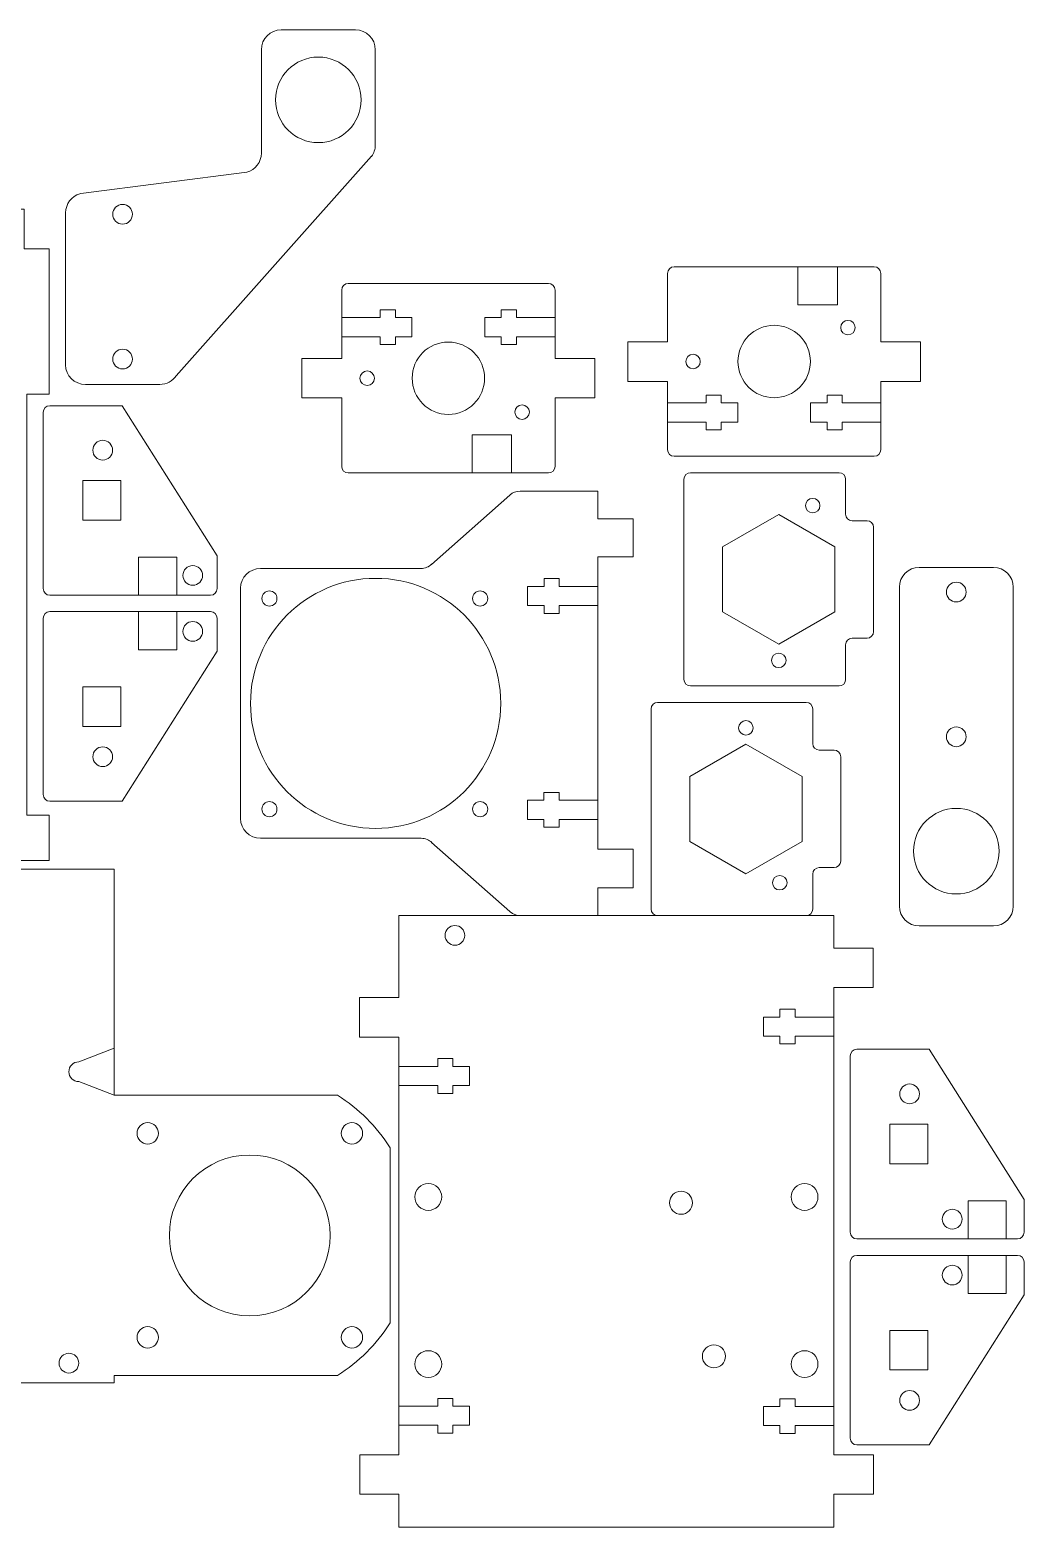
# Model space of a CAD drawing. Header units: inches. Extents: x -130 to 336, y 27 to 301.
# Drawn here: x 184.9 to 335.9, y 27.1 to 254.6 of the extents above; entities that cross this region are included whole.
import ezdxf

# ---------------------------------------------------------------- set-up
doc = ezdxf.new("R2010")
doc.units = ezdxf.units.IN
doc.header["$MEASUREMENT"] = 0
doc.layers.add('LAYER_1', color=7, linetype='Continuous')
doc.layers.add('LAYER_1_0', color=7, linetype='Continuous')

msp = doc.modelspace()

# ---------------------------------------------------------------- linework, layer by layer
at = {"layer": 'LAYER_1', "color": 7, "lineweight": 5}
for points, knots in [([(190.34, 203.77), (190.34, 203.77), (190.34, 226.86), (190.34, 226.86), (190.34, 228.23), (191.26, 229.38), (192.51, 229.74), (192.51, 229.74), (192.63, 229.77), (192.63, 229.77), (192.63, 229.77), (217.89, 233.03), (217.89, 233.03), (217.89, 233.03), (217.89, 233.03), (217.89, 233.03), (219.16, 233.38), (220.08, 234.54), (220.08, 235.92), (220.08, 235.92), (220.08, 251.65), (220.08, 251.65), (220.08, 253.31), (221.42, 254.65), (223.08, 254.65), (223.08, 254.65), (234.38, 254.65), (234.38, 254.65), (236.03, 254.65), (237.38, 253.31), (237.38, 251.65), (237.38, 251.65), (237.38, 237.17), (237.38, 237.17), (237.38, 236.51), (237.17, 235.91), (236.81, 235.42), (236.81, 235.42), (236.83, 235.45), (236.83, 235.45), (236.83, 235.45), (207.14, 202.11), (207.14, 202.11), (207.14, 202.11), (207.14, 202.11), (207.14, 202.11), (206.6, 201.3), (205.68, 200.77), (204.64, 200.77), (204.64, 200.77), (193.34, 200.77), (193.34, 200.77), (191.69, 200.77), (190.34, 202.11), (190.34, 203.77)], [0, 0, 0, 0, 1, 1, 1, 2, 2, 2, 3, 3, 3, 4, 4, 4, 5, 5, 5, 6, 6, 6, 7, 7, 7, 8, 8, 8, 9, 9, 9, 10, 10, 10, 11, 11, 11, 12, 12, 12, 13, 13, 13, 14, 14, 14, 15, 15, 15, 16, 16, 16, 17, 17, 17, 18, 18, 18, 18]), ([(187.84, 128.45), (187.84, 128.45), (145.15, 128.45), (145.15, 128.45), (145.15, 128.45), (145.15, 221.37), (145.15, 221.37), (145.15, 221.37), (145.15, 221.37), (145.15, 221.37), (145.15, 221.37), (145.15, 221.37), (145.15, 221.37), (145.15, 221.37), (145.15, 221.37), (145.15, 221.37), (145.15, 221.37), (145.15, 221.37), (145.15, 221.37), (145.15, 221.37), (160.25, 221.37), (160.25, 221.37), (160.25, 221.37), (160.25, 227.37), (160.25, 227.37), (160.25, 227.37), (166.25, 227.37), (166.25, 227.37), (166.25, 227.37), (166.25, 221.37), (166.25, 221.37), (166.25, 221.37), (178.03, 221.37), (178.03, 221.37), (178.03, 221.37), (178.03, 221.41), (178.03, 221.41), (178.03, 221.41), (178.03, 227.41), (178.03, 227.41), (178.03, 227.41), (184.03, 227.41), (184.03, 227.41), (184.03, 227.41), (184.03, 221.37), (184.03, 221.37), (184.03, 221.37), (187.84, 221.37), (187.84, 221.37), (187.84, 221.37), (187.84, 199.32), (187.84, 199.32), (187.84, 199.32), (184.45, 199.32), (184.45, 199.32), (184.45, 199.32), (184.45, 135.32), (184.45, 135.32), (184.45, 135.32), (187.84, 135.32), (187.84, 135.32), (187.84, 135.32), (187.84, 128.45), (187.84, 128.45)], [0, 0, 0, 0, 1, 1, 1, 2, 2, 2, 3, 3, 3, 4, 4, 4, 5, 5, 5, 6, 6, 6, 7, 7, 7, 8, 8, 8, 9, 9, 9, 10, 10, 10, 11, 11, 11, 12, 12, 12, 13, 13, 13, 14, 14, 14, 15, 15, 15, 16, 16, 16, 17, 17, 17, 18, 18, 18, 19, 19, 19, 20, 20, 20, 21, 21, 21, 21]), ([(186.95, 169.75), (186.95, 169.19), (187.4, 168.75), (187.95, 168.75), (187.95, 168.75), (212.36, 168.75), (212.36, 168.75), (212.91, 168.75), (213.36, 169.19), (213.36, 169.75), (213.36, 169.75), (213.36, 174.75), (213.36, 174.75), (213.36, 174.75), (198.95, 197.55), (198.95, 197.55), (198.95, 197.55), (187.95, 197.55), (187.95, 197.55), (187.4, 197.55), (186.95, 197.1), (186.95, 196.55), (186.95, 196.55), (186.95, 169.75), (186.95, 169.75)], [0, 0, 0, 0, 1, 1, 1, 2, 2, 2, 3, 3, 3, 4, 4, 4, 5, 5, 5, 6, 6, 6, 7, 7, 7, 8, 8, 8, 8]), ([(319.98, 118.48), (319.98, 118.48), (331.28, 118.48), (331.28, 118.48), (332.93, 118.48), (334.28, 119.82), (334.28, 121.48), (334.28, 121.48), (334.28, 169.98), (334.28, 169.98), (334.28, 171.64), (332.93, 172.98), (331.28, 172.98), (331.28, 172.98), (319.98, 172.98), (319.98, 172.98), (318.32, 172.98), (316.98, 171.64), (316.98, 169.98), (316.98, 169.98), (316.98, 121.48), (316.98, 121.48), (316.98, 119.82), (318.32, 118.48), (319.98, 118.48)], [0, 0, 0, 0, 1, 1, 1, 2, 2, 2, 3, 3, 3, 4, 4, 4, 5, 5, 5, 6, 6, 6, 7, 7, 7, 8, 8, 8, 8]), ([(186.95, 138.44), (186.95, 138.44), (186.95, 165.25), (186.95, 165.25), (186.95, 165.8), (187.4, 166.25), (187.95, 166.25), (187.95, 166.25), (212.36, 166.25), (212.36, 166.25), (212.91, 166.25), (213.36, 165.8), (213.36, 165.25), (213.36, 165.25), (213.36, 160.25), (213.36, 160.25), (213.36, 160.25), (198.95, 137.44), (198.95, 137.44), (198.95, 137.44), (187.95, 137.44), (187.95, 137.44), (187.4, 137.44), (186.95, 137.89), (186.95, 138.44)], [0, 0, 0, 0, 1, 1, 1, 2, 2, 2, 3, 3, 3, 4, 4, 4, 5, 5, 5, 6, 6, 6, 7, 7, 7, 8, 8, 8, 8])]:
    msp.add_open_spline(points, degree=3, knots=knots, dxfattribs=at)
at = {"layer": 'LAYER_1', "color": 1, "lineweight": 5}
for points in [[(235.23, 244.02), (235.23, 247.61), (232.32, 250.52), (228.73, 250.52), (225.14, 250.52), (222.23, 247.61), (222.23, 244.02), (222.23, 240.43), (225.14, 237.52), (228.73, 237.52), (232.32, 237.52), (235.23, 240.43), (235.23, 244.02)], [(200.49, 226.64), (200.49, 227.47), (199.82, 228.14), (198.99, 228.14), (198.16, 228.14), (197.49, 227.47), (197.49, 226.64), (197.49, 225.81), (198.16, 225.14), (198.99, 225.14), (199.82, 225.14), (200.49, 225.81), (200.49, 226.64)], [(200.49, 204.64), (200.49, 205.47), (199.82, 206.14), (198.99, 206.14), (198.16, 206.14), (197.49, 205.47), (197.49, 204.64), (197.49, 203.81), (198.16, 203.14), (198.99, 203.14), (199.82, 203.14), (200.49, 203.81), (200.49, 204.64)], [(327.13, 169.23), (327.13, 170.06), (326.46, 170.73), (325.63, 170.73), (324.8, 170.73), (324.13, 170.06), (324.13, 169.23), (324.13, 168.4), (324.8, 167.73), (325.63, 167.73), (326.46, 167.73), (327.13, 168.4), (327.13, 169.23)], [(327.13, 147.23), (327.13, 148.06), (326.46, 148.73), (325.63, 148.73), (324.8, 148.73), (324.13, 148.06), (324.13, 147.23), (324.13, 146.4), (324.8, 145.73), (325.63, 145.73), (326.46, 145.73), (327.13, 146.4), (327.13, 147.23)], [(332.13, 129.85), (332.13, 133.44), (329.22, 136.35), (325.63, 136.35), (322.04, 136.35), (319.13, 133.44), (319.13, 129.85), (319.13, 126.26), (322.04, 123.35), (325.63, 123.35), (329.22, 123.35), (332.13, 126.26), (332.13, 129.85)]]:
    msp.add_open_spline(points, degree=3, knots=[0, 0, 0, 0, 1, 1, 1, 2, 2, 2, 3, 3, 3, 4, 4, 4, 4], dxfattribs=at)
at = {"layer": 'LAYER_1_0', "color": 1, "lineweight": 5}
for points in [[(307.58, 218.66), (307.58, 212.86), (301.58, 212.86), (301.58, 218.66)], [(232.28, 208.03), (238.13, 208.03), (238.13, 206.83), (240.43, 206.83), (240.43, 208.03), (242.93, 208.03), (242.93, 210.93), (240.43, 210.93), (240.43, 212.13), (238.13, 212.13), (238.13, 210.93), (232.28, 210.93)], [(264.68, 208.03), (258.82, 208.03), (258.82, 206.83), (256.52, 206.83), (256.52, 208.03), (254.02, 208.03), (254.02, 210.93), (256.52, 210.93), (256.52, 212.13), (258.82, 212.13), (258.82, 210.93), (264.68, 210.93)], [(281.77, 197.96), (287.62, 197.96), (287.62, 199.16), (289.93, 199.16), (289.93, 197.96), (292.43, 197.96), (292.43, 195.06), (289.93, 195.06), (289.93, 193.86), (287.62, 193.86), (287.62, 195.06), (281.77, 195.06)], [(314.17, 197.96), (308.31, 197.96), (308.31, 199.16), (306.01, 199.16), (306.01, 197.96), (303.51, 197.96), (303.51, 195.06), (306.01, 195.06), (306.01, 193.86), (308.31, 193.86), (308.31, 195.06), (314.17, 195.06)], [(258.09, 187.32), (258.09, 193.12), (252.09, 193.12), (252.09, 187.32)], [(192.97, 180.17), (192.97, 186.17), (198.72, 186.17), (198.72, 180.17), (192.97, 180.17)], [(298.67, 181.01), (307.2, 176.09), (307.2, 166.24), (298.67, 161.31), (290.14, 166.24), (290.14, 176.09), (298.67, 181.01)], [(207.23, 168.75), (207.23, 174.55), (201.43, 174.55), (201.43, 168.75)], [(271.18, 167.16), (265.32, 167.16), (265.32, 165.97), (263.02, 165.97), (263.02, 167.16), (260.52, 167.16), (260.52, 170.07), (263.02, 170.07), (263.02, 171.27), (265.32, 171.27), (265.32, 170.07), (271.18, 170.07)], [(207.23, 166.25), (207.23, 160.45), (201.43, 160.45), (201.43, 166.25)], [(192.97, 154.82), (192.97, 148.82), (198.72, 148.82), (198.72, 154.82), (192.97, 154.82)], [(293.67, 126.41), (302.2, 131.34), (302.2, 141.19), (293.67, 146.11), (285.14, 141.19), (285.14, 131.34), (293.67, 126.41)], [(271.16, 134.67), (265.3, 134.67), (265.3, 133.48), (263, 133.48), (263, 134.67), (260.5, 134.67), (260.5, 137.58), (263, 137.58), (263, 138.78), (265.3, 138.78), (265.3, 137.58), (271.16, 137.58)], [(307.01, 104.65), (301.15, 104.65), (301.15, 105.85), (298.85, 105.85), (298.85, 104.65), (296.35, 104.65), (296.35, 101.75), (298.85, 101.75), (298.85, 100.55), (301.15, 100.55), (301.15, 101.75), (307.01, 101.75)], [(241.01, 97.15), (246.87, 97.15), (246.87, 98.35), (249.17, 98.35), (249.17, 97.15), (251.67, 97.15), (251.67, 94.25), (249.17, 94.25), (249.17, 93.05), (246.87, 93.05), (246.87, 94.25), (241.01, 94.25)], [(315.54, 82.35), (315.54, 88.35), (321.29, 88.35), (321.29, 82.35), (315.54, 82.35)], [(327.43, 70.93), (327.43, 76.73), (333.23, 76.73), (333.23, 70.93)], [(327.43, 68.43), (327.43, 62.63), (333.23, 62.63), (333.23, 68.43)], [(315.54, 57.01), (315.54, 51.01), (321.29, 51.01), (321.29, 57.01), (315.54, 57.01)], [(241.01, 42.6), (246.87, 42.6), (246.87, 41.4), (249.17, 41.4), (249.17, 42.6), (251.67, 42.6), (251.67, 45.5), (249.17, 45.5), (249.17, 46.7), (246.87, 46.7), (246.87, 45.5), (241.01, 45.5)], [(307.01, 42.55), (301.15, 42.55), (301.15, 41.35), (298.85, 41.35), (298.85, 42.55), (296.35, 42.55), (296.35, 45.45), (298.85, 45.45), (298.85, 46.65), (301.15, 46.65), (301.15, 45.45), (307.01, 45.45)]]:
    msp.add_lwpolyline(points, dxfattribs=at)
at = {"layer": 'LAYER_1_0', "color": 7, "lineweight": 5}
msp.add_lwpolyline([(240.97, 101.61), (234.97, 101.61), (234.97, 107.61), (240.97, 107.61), (240.97, 120.06), (307.01, 120.06), (307.01, 115.11), (313.01, 115.11), (313.01, 109.11), (307.01, 109.11), (307.01, 38.14), (313.06, 38.14), (313.06, 32.14), (307.01, 32.14), (307.01, 27.14), (240.97, 27.14), (240.97, 32.14), (235.01, 32.14), (235.01, 38.14), (240.97, 38.14), (240.97, 101.61)], dxfattribs=at)
for points, knots in [([(275.72, 207.24), (275.72, 207.24), (275.72, 201.24), (275.72, 201.24), (275.72, 201.24), (281.77, 201.24), (281.77, 201.24), (281.77, 201.24), (281.77, 190.86), (281.77, 190.86), (281.77, 190.31), (282.22, 189.86), (282.77, 189.86), (282.77, 189.86), (313.17, 189.86), (313.17, 189.86), (313.72, 189.86), (314.17, 190.31), (314.17, 190.86), (314.17, 190.86), (314.17, 201.24), (314.17, 201.24), (314.17, 201.24), (320.21, 201.24), (320.21, 201.24), (320.21, 201.24), (320.21, 207.24), (320.21, 207.24), (320.21, 207.24), (314.17, 207.24), (314.17, 207.24), (314.17, 207.24), (314.17, 217.66), (314.17, 217.66), (314.17, 218.22), (313.72, 218.66), (313.17, 218.66), (313.17, 218.66), (282.77, 218.66), (282.77, 218.66), (282.22, 218.66), (281.77, 218.22), (281.77, 217.66), (281.77, 217.66), (281.77, 207.24), (281.77, 207.24), (281.77, 207.24), (275.72, 207.24), (275.72, 207.24)], [0, 0, 0, 0, 1, 1, 1, 2, 2, 2, 3, 3, 3, 4, 4, 4, 5, 5, 5, 6, 6, 6, 7, 7, 7, 8, 8, 8, 9, 9, 9, 10, 10, 10, 11, 11, 11, 12, 12, 12, 13, 13, 13, 14, 14, 14, 15, 15, 15, 16, 16, 16, 16]), ([(270.72, 204.74), (270.72, 204.74), (264.68, 204.74), (264.68, 204.74), (264.68, 204.74), (264.68, 215.12), (264.68, 215.12), (264.68, 215.68), (264.23, 216.12), (263.68, 216.12), (263.68, 216.12), (233.28, 216.12), (233.28, 216.12), (232.72, 216.12), (232.28, 215.68), (232.28, 215.12), (232.28, 215.12), (232.28, 204.74), (232.28, 204.74), (232.28, 204.74), (226.23, 204.74), (226.23, 204.74), (226.23, 204.74), (226.23, 198.74), (226.23, 198.74), (226.23, 198.74), (232.28, 198.74), (232.28, 198.74), (232.28, 198.74), (232.28, 188.32), (232.28, 188.32), (232.28, 187.77), (232.72, 187.32), (233.28, 187.32), (233.28, 187.32), (263.68, 187.32), (263.68, 187.32), (264.23, 187.32), (264.68, 187.77), (264.68, 188.32), (264.68, 188.32), (264.68, 198.74), (264.68, 198.74), (264.68, 198.74), (270.72, 198.74), (270.72, 198.74), (270.72, 198.74), (270.72, 204.74), (270.72, 204.74)], [0, 0, 0, 0, 1, 1, 1, 2, 2, 2, 3, 3, 3, 4, 4, 4, 5, 5, 5, 6, 6, 6, 7, 7, 7, 8, 8, 8, 9, 9, 9, 10, 10, 10, 11, 11, 11, 12, 12, 12, 13, 13, 13, 14, 14, 14, 15, 15, 15, 16, 16, 16, 16]), ([(285.27, 154.96), (285.27, 154.96), (307.82, 154.96), (307.82, 154.96), (308.37, 154.96), (308.82, 155.41), (308.82, 155.96), (308.82, 155.96), (308.82, 161.21), (308.82, 161.21), (308.82, 161.76), (309.27, 162.21), (309.82, 162.21), (309.82, 162.21), (309.8, 162.21), (309.8, 162.21), (309.8, 162.21), (312.07, 162.21), (312.07, 162.21), (312.62, 162.21), (313.07, 162.66), (313.07, 163.21), (313.07, 163.21), (313.07, 179.07), (313.07, 179.07), (313.07, 179.62), (312.62, 180.07), (312.07, 180.07), (312.07, 180.07), (309.8, 180.07), (309.8, 180.07), (309.8, 180.07), (309.82, 180.07), (309.82, 180.07), (309.27, 180.07), (308.82, 180.51), (308.82, 181.07), (308.82, 181.07), (308.82, 186.36), (308.82, 186.36), (308.82, 186.91), (308.37, 187.36), (307.82, 187.36), (307.82, 187.36), (285.27, 187.36), (285.27, 187.36), (284.72, 187.36), (284.27, 186.91), (284.27, 186.36), (284.27, 186.36), (284.27, 155.96), (284.27, 155.96), (284.27, 155.41), (284.72, 154.96), (285.27, 154.96)], [0, 0, 0, 0, 1, 1, 1, 2, 2, 2, 3, 3, 3, 4, 4, 4, 5, 5, 5, 6, 6, 6, 7, 7, 7, 8, 8, 8, 9, 9, 9, 10, 10, 10, 11, 11, 11, 12, 12, 12, 13, 13, 13, 14, 14, 14, 15, 15, 15, 16, 16, 16, 17, 17, 17, 18, 18, 18, 18]), ([(259.41, 120.06), (258.83, 120.06), (258.3, 120.27), (257.89, 120.62), (257.89, 120.62), (257.84, 120.66), (257.84, 120.66), (257.84, 120.66), (245.94, 131.19), (245.94, 131.19), (245.94, 131.19), (245.97, 131.16), (245.97, 131.16), (245.55, 131.56), (244.98, 131.81), (244.35, 131.81), (244.35, 131.81), (219.92, 131.81), (219.92, 131.81), (218.27, 131.81), (216.92, 133.16), (216.92, 134.81), (216.92, 134.81), (216.92, 169.81), (216.92, 169.81), (216.92, 171.47), (218.27, 172.81), (219.92, 172.81), (219.92, 172.81), (244.31, 172.81), (244.31, 172.81), (244.94, 172.81), (245.51, 173.06), (245.94, 173.47), (245.94, 173.47), (245.9, 173.44), (245.9, 173.44), (245.9, 173.44), (257.81, 183.97), (257.81, 183.97), (257.81, 183.97), (257.85, 184), (257.85, 184), (258.26, 184.35), (258.79, 184.56), (259.37, 184.56), (259.37, 184.56), (259.41, 184.56), (259.41, 184.56), (259.41, 184.56), (271.16, 184.56), (271.16, 184.56), (271.16, 184.56), (271.16, 180.34), (271.16, 180.34), (271.16, 180.34), (276.55, 180.34), (276.55, 180.34), (276.55, 180.34), (276.55, 174.58), (276.55, 174.58), (276.55, 174.58), (271.18, 174.58), (271.18, 174.58), (271.18, 174.58), (271.16, 130.16), (271.16, 130.16), (271.16, 130.16), (276.55, 130.16), (276.55, 130.16), (276.55, 130.16), (276.55, 124.28), (276.55, 124.28), (276.55, 124.28), (271.16, 124.28), (271.16, 124.28), (271.16, 124.28), (271.16, 120.06), (271.16, 120.06)], [0, 0, 0, 0, 1, 1, 1, 2, 2, 2, 3, 3, 3, 4, 4, 4, 5, 5, 5, 6, 6, 6, 7, 7, 7, 8, 8, 8, 9, 9, 9, 10, 10, 10, 11, 11, 11, 12, 12, 12, 13, 13, 13, 14, 14, 14, 15, 15, 15, 16, 16, 16, 17, 17, 17, 18, 18, 18, 19, 19, 19, 20, 20, 20, 21, 21, 21, 22, 22, 22, 23, 23, 23, 24, 24, 24, 25, 25, 25, 26, 26, 26, 26]), ([(302.82, 120.06), (303.37, 120.06), (303.82, 120.51), (303.82, 121.06), (303.82, 121.06), (303.82, 126.36), (303.82, 126.36), (303.82, 126.91), (304.27, 127.36), (304.82, 127.36), (304.82, 127.36), (304.8, 127.36), (304.8, 127.36), (304.8, 127.36), (307.07, 127.36), (307.07, 127.36), (307.62, 127.36), (308.07, 127.8), (308.07, 128.35), (308.07, 128.35), (308.07, 144.21), (308.07, 144.21), (308.07, 144.76), (307.62, 145.21), (307.07, 145.21), (307.07, 145.21), (304.8, 145.21), (304.8, 145.21), (304.8, 145.21), (304.82, 145.21), (304.82, 145.21), (304.27, 145.21), (303.82, 145.66), (303.82, 146.21), (303.82, 146.21), (303.82, 151.46), (303.82, 151.46), (303.82, 152.01), (303.37, 152.46), (302.82, 152.46), (302.82, 152.46), (280.27, 152.46), (280.27, 152.46), (279.72, 152.46), (279.27, 152.01), (279.27, 151.46), (279.27, 151.46), (279.27, 121.06), (279.27, 121.06), (279.27, 120.51), (279.72, 120.06), (280.27, 120.06)], [0, 0, 0, 0, 1, 1, 1, 2, 2, 2, 3, 3, 3, 4, 4, 4, 5, 5, 5, 6, 6, 6, 7, 7, 7, 8, 8, 8, 9, 9, 9, 10, 10, 10, 11, 11, 11, 12, 12, 12, 13, 13, 13, 14, 14, 14, 15, 15, 15, 16, 16, 16, 17, 17, 17, 17]), ([(155.01, 127.1), (155.01, 127.1), (155.01, 49.05), (155.01, 49.05), (155.01, 49.05), (197.72, 49.05), (197.72, 49.05), (197.72, 49.05), (197.72, 50.18), (197.72, 50.18), (197.72, 50.18), (231.63, 50.18), (231.63, 50.18), (231.63, 50.18), (231.63, 50.18), (231.63, 50.18), (231.63, 50.18), (231.63, 50.18), (231.63, 50.18), (234.86, 52.2), (237.6, 54.93), (239.62, 58.16), (239.62, 58.16), (239.62, 58.16), (239.62, 58.16), (239.62, 58.16), (239.62, 58.16), (239.62, 58.16), (239.62, 58.16), (239.62, 84.78), (239.62, 84.78), (237.6, 88.01), (234.86, 90.74), (231.63, 92.76), (231.63, 92.76), (197.72, 92.76), (197.72, 92.76), (197.72, 92.76), (197.72, 127.1), (197.72, 127.1), (197.72, 127.1), (155.01, 127.1), (155.01, 127.1)], [0, 0, 0, 0, 1, 1, 1, 2, 2, 2, 3, 3, 3, 4, 4, 4, 5, 5, 5, 6, 6, 6, 7, 7, 7, 8, 8, 8, 9, 9, 9, 10, 10, 10, 11, 11, 11, 12, 12, 12, 13, 13, 13, 14, 14, 14, 14]), ([(309.51, 71.93), (309.51, 71.38), (309.96, 70.93), (310.51, 70.93), (310.51, 70.93), (334.92, 70.93), (334.92, 70.93), (335.47, 70.93), (335.92, 71.38), (335.92, 71.93), (335.92, 71.93), (335.92, 76.93), (335.92, 76.93), (335.92, 76.93), (321.51, 99.74), (321.51, 99.74), (321.51, 99.74), (310.51, 99.74), (310.51, 99.74), (309.96, 99.74), (309.51, 99.29), (309.51, 98.74), (309.51, 98.74), (309.51, 71.93), (309.51, 71.93)], [0, 0, 0, 0, 1, 1, 1, 2, 2, 2, 3, 3, 3, 4, 4, 4, 5, 5, 5, 6, 6, 6, 7, 7, 7, 8, 8, 8, 8]), ([(309.51, 40.63), (309.51, 40.63), (309.51, 67.43), (309.51, 67.43), (309.51, 67.98), (309.96, 68.43), (310.51, 68.43), (310.51, 68.43), (334.92, 68.43), (334.92, 68.43), (335.47, 68.43), (335.92, 67.98), (335.92, 67.43), (335.92, 67.43), (335.92, 62.43), (335.92, 62.43), (335.92, 62.43), (321.51, 39.63), (321.51, 39.63), (321.51, 39.63), (310.51, 39.63), (310.51, 39.63), (309.96, 39.63), (309.51, 40.08), (309.51, 40.63)], [0, 0, 0, 0, 1, 1, 1, 2, 2, 2, 3, 3, 3, 4, 4, 4, 5, 5, 5, 6, 6, 6, 7, 7, 7, 8, 8, 8, 8])]:
    msp.add_open_spline(points, degree=3, knots=knots, dxfattribs=at)
at = {"layer": 'LAYER_1_0', "color": 1, "lineweight": 5}
for points in [[(303.47, 204.26), (303.47, 207.3), (301.01, 209.76), (297.97, 209.76), (294.93, 209.76), (292.47, 207.3), (292.47, 204.26), (292.47, 201.22), (294.93, 198.76), (297.97, 198.76), (301.01, 198.76), (303.47, 201.22), (303.47, 204.26)], [(310.27, 209.41), (310.27, 210.02), (309.78, 210.51), (309.17, 210.51), (308.56, 210.51), (308.07, 210.02), (308.07, 209.41), (308.07, 208.81), (308.56, 208.31), (309.17, 208.31), (309.78, 208.31), (310.27, 208.81), (310.27, 209.41)], [(253.98, 201.72), (253.98, 204.76), (251.51, 207.22), (248.48, 207.22), (245.44, 207.22), (242.98, 204.76), (242.98, 201.72), (242.98, 198.69), (245.44, 196.22), (248.48, 196.22), (251.51, 196.22), (253.98, 198.69), (253.98, 201.72)], [(286.74, 204.26), (286.74, 204.87), (286.25, 205.36), (285.64, 205.36), (285.03, 205.36), (284.54, 204.87), (284.54, 204.26), (284.54, 203.65), (285.03, 203.16), (285.64, 203.16), (286.25, 203.16), (286.74, 203.65), (286.74, 204.26)], [(237.25, 201.72), (237.25, 202.33), (236.76, 202.82), (236.15, 202.82), (235.54, 202.82), (235.05, 202.33), (235.05, 201.72), (235.05, 201.12), (235.54, 200.62), (236.15, 200.62), (236.76, 200.62), (237.25, 201.12), (237.25, 201.72)], [(260.78, 196.57), (260.78, 197.18), (260.28, 197.67), (259.68, 197.67), (259.07, 197.67), (258.58, 197.18), (258.58, 196.57), (258.58, 195.96), (259.07, 195.47), (259.68, 195.47), (260.28, 195.47), (260.78, 195.96), (260.78, 196.57)], [(197.48, 190.79), (197.48, 191.61), (196.81, 192.29), (195.98, 192.29), (195.15, 192.29), (194.48, 191.61), (194.48, 190.79), (194.48, 189.96), (195.15, 189.29), (195.98, 189.29), (196.81, 189.29), (197.48, 189.96), (197.48, 190.79)], [(304.92, 182.36), (304.92, 182.97), (304.43, 183.46), (303.82, 183.46), (303.21, 183.46), (302.72, 182.97), (302.72, 182.36), (302.72, 181.75), (303.21, 181.26), (303.82, 181.26), (304.43, 181.26), (304.92, 181.75), (304.92, 182.36)], [(211.16, 171.75), (211.16, 172.57), (210.49, 173.25), (209.66, 173.25), (208.83, 173.25), (208.16, 172.57), (208.16, 171.75), (208.16, 170.92), (208.83, 170.25), (209.66, 170.25), (210.49, 170.25), (211.16, 170.92), (211.16, 171.75)], [(256.43, 152.31), (256.43, 162.81), (247.92, 171.31), (237.42, 171.31), (226.93, 171.31), (218.43, 162.81), (218.43, 152.31), (218.43, 141.82), (226.93, 133.31), (237.42, 133.31), (247.92, 133.31), (256.43, 141.82), (256.43, 152.31)], [(222.45, 168.25), (222.45, 168.88), (221.93, 169.4), (221.3, 169.4), (220.66, 169.4), (220.15, 168.88), (220.15, 168.25), (220.15, 167.61), (220.66, 167.1), (221.3, 167.1), (221.93, 167.1), (222.45, 167.61), (222.45, 168.25)], [(254.45, 168.25), (254.45, 168.88), (253.93, 169.4), (253.3, 169.4), (252.66, 169.4), (252.15, 168.88), (252.15, 168.25), (252.15, 167.61), (252.66, 167.1), (253.3, 167.1), (253.93, 167.1), (254.45, 167.61), (254.45, 168.25)], [(211.16, 163.25), (211.16, 164.07), (210.49, 164.75), (209.66, 164.75), (208.83, 164.75), (208.16, 164.07), (208.16, 163.25), (208.16, 162.42), (208.83, 161.75), (209.66, 161.75), (210.49, 161.75), (211.16, 162.42), (211.16, 163.25)], [(299.77, 158.84), (299.77, 159.44), (299.28, 159.94), (298.67, 159.94), (298.06, 159.94), (297.57, 159.44), (297.57, 158.84), (297.57, 158.23), (298.06, 157.74), (298.67, 157.74), (299.28, 157.74), (299.77, 158.23), (299.77, 158.84)], [(294.77, 148.59), (294.77, 149.19), (294.28, 149.69), (293.67, 149.69), (293.06, 149.69), (292.57, 149.19), (292.57, 148.59), (292.57, 147.98), (293.06, 147.49), (293.67, 147.49), (294.28, 147.49), (294.77, 147.98), (294.77, 148.59)], [(197.48, 144.21), (197.48, 145.03), (196.81, 145.71), (195.98, 145.71), (195.15, 145.71), (194.48, 145.03), (194.48, 144.21), (194.48, 143.38), (195.15, 142.71), (195.98, 142.71), (196.81, 142.71), (197.48, 143.38), (197.48, 144.21)], [(222.45, 136.24), (222.45, 136.88), (221.93, 137.39), (221.3, 137.39), (220.66, 137.39), (220.15, 136.88), (220.15, 136.24), (220.15, 135.61), (220.66, 135.09), (221.3, 135.09), (221.93, 135.09), (222.45, 135.61), (222.45, 136.24)], [(254.45, 136.24), (254.45, 136.88), (253.93, 137.39), (253.3, 137.39), (252.66, 137.39), (252.15, 136.88), (252.15, 136.24), (252.15, 135.61), (252.66, 135.09), (253.3, 135.09), (253.93, 135.09), (254.45, 135.61), (254.45, 136.24)], [(299.92, 125.06), (299.92, 125.67), (299.43, 126.16), (298.82, 126.16), (298.21, 126.16), (297.72, 125.67), (297.72, 125.06), (297.72, 124.45), (298.21, 123.96), (298.82, 123.96), (299.43, 123.96), (299.92, 124.45), (299.92, 125.06)], [(250.97, 117.06), (250.97, 117.89), (250.3, 118.56), (249.47, 118.56), (248.64, 118.56), (247.97, 117.89), (247.97, 117.06), (247.97, 116.23), (248.64, 115.56), (249.47, 115.56), (250.3, 115.56), (250.97, 116.23), (250.97, 117.06)], [(197.72, 99.91), (197.72, 99.91), (192.34, 97.83), (192.34, 97.83), (191.51, 97.83), (190.84, 97.16), (190.84, 96.33), (190.84, 95.51), (191.51, 94.83), (192.34, 94.83), (192.34, 94.83), (197.72, 92.76), (197.72, 92.76)], [(320.04, 92.97), (320.04, 93.8), (319.37, 94.47), (318.54, 94.47), (317.72, 94.47), (317.04, 93.8), (317.04, 92.97), (317.04, 92.14), (317.72, 91.47), (318.54, 91.47), (319.37, 91.47), (320.04, 92.14), (320.04, 92.97)], [(204.45, 86.97), (204.45, 87.87), (203.72, 88.6), (202.83, 88.6), (201.93, 88.6), (201.2, 87.87), (201.2, 86.97), (201.2, 86.08), (201.93, 85.35), (202.83, 85.35), (203.72, 85.35), (204.45, 86.08), (204.45, 86.97)], [(235.45, 86.97), (235.45, 87.87), (234.73, 88.6), (233.83, 88.6), (232.93, 88.6), (232.2, 87.87), (232.2, 86.97), (232.2, 86.08), (232.93, 85.35), (233.83, 85.35), (234.73, 85.35), (235.45, 86.08), (235.45, 86.97)], [(230.53, 71.46), (230.53, 78.21), (225.06, 83.68), (218.31, 83.68), (211.57, 83.68), (206.1, 78.21), (206.1, 71.46), (206.1, 64.72), (211.57, 59.25), (218.31, 59.25), (225.06, 59.25), (230.53, 64.72), (230.53, 71.46)], [(247.47, 77.31), (247.47, 78.43), (246.56, 79.34), (245.44, 79.34), (244.31, 79.34), (243.4, 78.43), (243.4, 77.31), (243.4, 76.18), (244.31, 75.27), (245.44, 75.27), (246.56, 75.27), (247.47, 76.18), (247.47, 77.31)], [(285.57, 76.42), (285.57, 77.38), (284.79, 78.17), (283.82, 78.17), (282.85, 78.17), (282.07, 77.38), (282.07, 76.42), (282.07, 75.45), (282.85, 74.67), (283.82, 74.67), (284.79, 74.67), (285.57, 75.45), (285.57, 76.42)], [(304.62, 77.31), (304.62, 78.43), (303.71, 79.34), (302.59, 79.34), (301.46, 79.34), (300.55, 78.43), (300.55, 77.31), (300.55, 76.18), (301.46, 75.27), (302.59, 75.27), (303.71, 75.27), (304.62, 76.18), (304.62, 77.31)], [(326.51, 73.93), (326.51, 74.76), (325.84, 75.43), (325.01, 75.43), (324.18, 75.43), (323.51, 74.76), (323.51, 73.93), (323.51, 73.1), (324.18, 72.43), (325.01, 72.43), (325.84, 72.43), (326.51, 73.1), (326.51, 73.93)], [(326.51, 65.43), (326.51, 66.26), (325.84, 66.93), (325.01, 66.93), (324.18, 66.93), (323.51, 66.26), (323.51, 65.43), (323.51, 64.6), (324.18, 63.93), (325.01, 63.93), (325.84, 63.93), (326.51, 64.6), (326.51, 65.43)], [(204.45, 55.97), (204.45, 56.87), (203.72, 57.6), (202.83, 57.6), (201.93, 57.6), (201.2, 56.87), (201.2, 55.97), (201.2, 55.08), (201.93, 54.35), (202.83, 54.35), (203.72, 54.35), (204.45, 55.08), (204.45, 55.97)], [(235.45, 55.97), (235.45, 56.87), (234.73, 57.6), (233.83, 57.6), (232.93, 57.6), (232.21, 56.87), (232.21, 55.97), (232.21, 55.08), (232.93, 54.35), (233.83, 54.35), (234.73, 54.35), (235.45, 55.08), (235.45, 55.97)], [(290.57, 53.09), (290.57, 54.06), (289.79, 54.84), (288.82, 54.84), (287.85, 54.84), (287.07, 54.06), (287.07, 53.09), (287.07, 52.12), (287.85, 51.34), (288.82, 51.34), (289.79, 51.34), (290.57, 52.12), (290.57, 53.09)], [(192.34, 52.05), (192.34, 52.88), (191.67, 53.55), (190.84, 53.55), (190.01, 53.55), (189.34, 52.88), (189.34, 52.05), (189.34, 51.22), (190.01, 50.55), (190.84, 50.55), (191.67, 50.55), (192.34, 51.22), (192.34, 52.05)], [(247.47, 51.91), (247.47, 53.03), (246.56, 53.94), (245.44, 53.94), (244.31, 53.94), (243.4, 53.03), (243.4, 51.91), (243.4, 50.78), (244.31, 49.87), (245.44, 49.87), (246.56, 49.87), (247.47, 50.78), (247.47, 51.91)], [(304.62, 51.91), (304.62, 53.03), (303.71, 53.94), (302.59, 53.94), (301.46, 53.94), (300.55, 53.03), (300.55, 51.91), (300.55, 50.78), (301.46, 49.87), (302.59, 49.87), (303.71, 49.87), (304.62, 50.78), (304.62, 51.91)], [(320.04, 46.39), (320.04, 47.22), (319.37, 47.89), (318.54, 47.89), (317.72, 47.89), (317.04, 47.22), (317.04, 46.39), (317.04, 45.56), (317.72, 44.89), (318.54, 44.89), (319.37, 44.89), (320.04, 45.56), (320.04, 46.39)]]:
    msp.add_open_spline(points, degree=3, knots=[0, 0, 0, 0, 1, 1, 1, 2, 2, 2, 3, 3, 3, 4, 4, 4, 4], dxfattribs=at)

doc.saveas('drawing.dxf')
